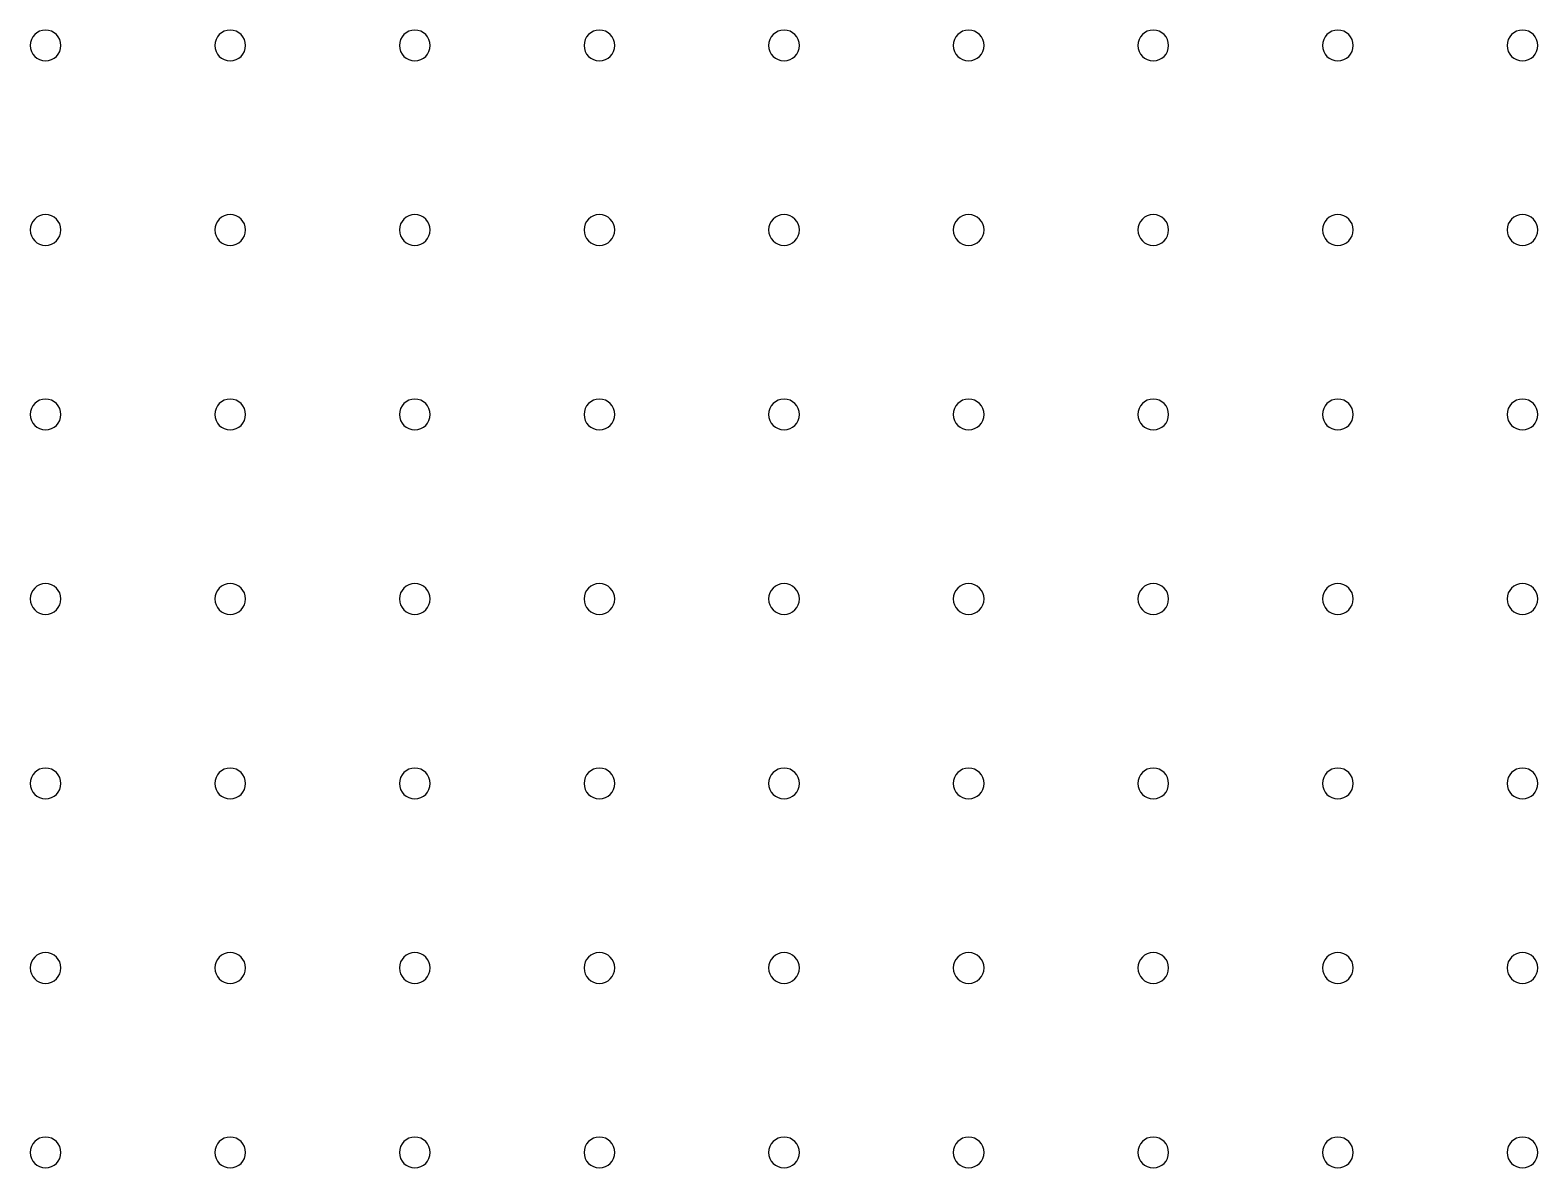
# Model space of a CAD drawing. Extents: x -215 to 2260, y -1591 to 611.
# Drawn here: x 100.3 to 345.3, y -669.5 to -484.5 of the extents above; entities that cross this region are included whole.
import ezdxf

# ---------------------------------------------------------------- set-up
doc = ezdxf.new("R2010")
doc.units = 0
doc.header["$MEASUREMENT"] = 0
doc.layers.get('0').update_dxf_attribs({"linetype": 'CONTINUOUS'})

# ---------------------------------------------------------------- blocks, each defined once
blk = doc.blocks.new('BLOCK_416')
at = {"color": 7}
blk.add_open_spline([(345.3, -666.99), (345.3, -668.37), (344.18, -669.49), (342.8, -669.49), (341.42, -669.49), (340.3, -668.37), (340.3, -666.99), (340.3, -665.61), (341.42, -664.49), (342.8, -664.49), (344.18, -664.49), (345.3, -665.61), (345.3, -666.99), (345.3, -666.99), (345.3, -666.99), (345.3, -666.99)], degree=3, knots=[0, 0, 0, 0, 1, 1, 1, 2, 2, 2, 3, 3, 3, 4, 4, 4, 5, 5, 5, 5], dxfattribs=at)
blk = doc.blocks.new('BLOCK_417')
at = {"color": 7}
blk.add_open_spline([(315.3, -666.99), (315.3, -668.37), (314.18, -669.49), (312.8, -669.49), (311.42, -669.49), (310.3, -668.37), (310.3, -666.99), (310.3, -665.61), (311.42, -664.49), (312.8, -664.49), (314.18, -664.49), (315.3, -665.61), (315.3, -666.99), (315.3, -666.99), (315.3, -666.99), (315.3, -666.99)], degree=3, knots=[0, 0, 0, 0, 1, 1, 1, 2, 2, 2, 3, 3, 3, 4, 4, 4, 5, 5, 5, 5], dxfattribs=at)
blk = doc.blocks.new('BLOCK_418')
at = {"color": 7}
blk.add_open_spline([(285.3, -666.99), (285.3, -668.37), (284.18, -669.49), (282.8, -669.49), (281.42, -669.49), (280.3, -668.37), (280.3, -666.99), (280.3, -665.61), (281.42, -664.49), (282.8, -664.49), (284.18, -664.49), (285.3, -665.61), (285.3, -666.99), (285.3, -666.99), (285.3, -666.99), (285.3, -666.99)], degree=3, knots=[0, 0, 0, 0, 1, 1, 1, 2, 2, 2, 3, 3, 3, 4, 4, 4, 5, 5, 5, 5], dxfattribs=at)
blk = doc.blocks.new('BLOCK_419')
at = {"color": 7}
blk.add_open_spline([(255.3, -666.99), (255.3, -668.37), (254.18, -669.49), (252.8, -669.49), (251.42, -669.49), (250.3, -668.37), (250.3, -666.99), (250.3, -665.61), (251.42, -664.49), (252.8, -664.49), (254.18, -664.49), (255.3, -665.61), (255.3, -666.99), (255.3, -666.99), (255.3, -666.99), (255.3, -666.99)], degree=3, knots=[0, 0, 0, 0, 1, 1, 1, 2, 2, 2, 3, 3, 3, 4, 4, 4, 5, 5, 5, 5], dxfattribs=at)
blk = doc.blocks.new('BLOCK_420')
at = {"color": 7}
blk.add_open_spline([(225.3, -666.99), (225.3, -668.37), (224.18, -669.49), (222.8, -669.49), (221.42, -669.49), (220.3, -668.37), (220.3, -666.99), (220.3, -665.61), (221.42, -664.49), (222.8, -664.49), (224.18, -664.49), (225.3, -665.61), (225.3, -666.99), (225.3, -666.99), (225.3, -666.99), (225.3, -666.99)], degree=3, knots=[0, 0, 0, 0, 1, 1, 1, 2, 2, 2, 3, 3, 3, 4, 4, 4, 5, 5, 5, 5], dxfattribs=at)
blk = doc.blocks.new('BLOCK_421')
at = {"color": 7}
blk.add_open_spline([(195.3, -666.99), (195.3, -668.37), (194.18, -669.49), (192.8, -669.49), (191.42, -669.49), (190.3, -668.37), (190.3, -666.99), (190.3, -665.61), (191.42, -664.49), (192.8, -664.49), (194.18, -664.49), (195.3, -665.61), (195.3, -666.99), (195.3, -666.99), (195.3, -666.99), (195.3, -666.99)], degree=3, knots=[0, 0, 0, 0, 1, 1, 1, 2, 2, 2, 3, 3, 3, 4, 4, 4, 5, 5, 5, 5], dxfattribs=at)
blk = doc.blocks.new('BLOCK_422')
at = {"color": 7}
blk.add_open_spline([(165.3, -666.99), (165.3, -668.37), (164.18, -669.49), (162.8, -669.49), (161.42, -669.49), (160.3, -668.37), (160.3, -666.99), (160.3, -665.61), (161.42, -664.49), (162.8, -664.49), (164.18, -664.49), (165.3, -665.61), (165.3, -666.99), (165.3, -666.99), (165.3, -666.99), (165.3, -666.99)], degree=3, knots=[0, 0, 0, 0, 1, 1, 1, 2, 2, 2, 3, 3, 3, 4, 4, 4, 5, 5, 5, 5], dxfattribs=at)
blk = doc.blocks.new('BLOCK_423')
at = {"color": 7}
blk.add_open_spline([(135.3, -666.99), (135.3, -668.37), (134.18, -669.49), (132.8, -669.49), (131.42, -669.49), (130.3, -668.37), (130.3, -666.99), (130.3, -665.61), (131.42, -664.49), (132.8, -664.49), (134.18, -664.49), (135.3, -665.61), (135.3, -666.99), (135.3, -666.99), (135.3, -666.99), (135.3, -666.99)], degree=3, knots=[0, 0, 0, 0, 1, 1, 1, 2, 2, 2, 3, 3, 3, 4, 4, 4, 5, 5, 5, 5], dxfattribs=at)
blk = doc.blocks.new('BLOCK_424')
at = {"color": 7}
blk.add_open_spline([(105.3, -666.99), (105.3, -668.37), (104.18, -669.49), (102.8, -669.49), (101.42, -669.49), (100.3, -668.37), (100.3, -666.99), (100.3, -665.61), (101.42, -664.49), (102.8, -664.49), (104.18, -664.49), (105.3, -665.61), (105.3, -666.99), (105.3, -666.99), (105.3, -666.99), (105.3, -666.99)], degree=3, knots=[0, 0, 0, 0, 1, 1, 1, 2, 2, 2, 3, 3, 3, 4, 4, 4, 5, 5, 5, 5], dxfattribs=at)
blk = doc.blocks.new('BLOCK_443')
at = {"color": 7}
blk.add_open_spline([(345.3, -636.99), (345.3, -638.37), (344.18, -639.49), (342.8, -639.49), (341.42, -639.49), (340.3, -638.37), (340.3, -636.99), (340.3, -635.61), (341.42, -634.49), (342.8, -634.49), (344.18, -634.49), (345.3, -635.61), (345.3, -636.99), (345.3, -636.99), (345.3, -636.99), (345.3, -636.99)], degree=3, knots=[0, 0, 0, 0, 1, 1, 1, 2, 2, 2, 3, 3, 3, 4, 4, 4, 5, 5, 5, 5], dxfattribs=at)
blk = doc.blocks.new('BLOCK_444')
at = {"color": 7}
blk.add_open_spline([(315.3, -636.99), (315.3, -638.37), (314.18, -639.49), (312.8, -639.49), (311.42, -639.49), (310.3, -638.37), (310.3, -636.99), (310.3, -635.61), (311.42, -634.49), (312.8, -634.49), (314.18, -634.49), (315.3, -635.61), (315.3, -636.99), (315.3, -636.99), (315.3, -636.99), (315.3, -636.99)], degree=3, knots=[0, 0, 0, 0, 1, 1, 1, 2, 2, 2, 3, 3, 3, 4, 4, 4, 5, 5, 5, 5], dxfattribs=at)
blk = doc.blocks.new('BLOCK_445')
at = {"color": 7}
blk.add_open_spline([(285.3, -636.99), (285.3, -638.37), (284.18, -639.49), (282.8, -639.49), (281.42, -639.49), (280.3, -638.37), (280.3, -636.99), (280.3, -635.61), (281.42, -634.49), (282.8, -634.49), (284.18, -634.49), (285.3, -635.61), (285.3, -636.99), (285.3, -636.99), (285.3, -636.99), (285.3, -636.99)], degree=3, knots=[0, 0, 0, 0, 1, 1, 1, 2, 2, 2, 3, 3, 3, 4, 4, 4, 5, 5, 5, 5], dxfattribs=at)
blk = doc.blocks.new('BLOCK_446')
at = {"color": 7}
blk.add_open_spline([(255.3, -636.99), (255.3, -638.37), (254.18, -639.49), (252.8, -639.49), (251.42, -639.49), (250.3, -638.37), (250.3, -636.99), (250.3, -635.61), (251.42, -634.49), (252.8, -634.49), (254.18, -634.49), (255.3, -635.61), (255.3, -636.99), (255.3, -636.99), (255.3, -636.99), (255.3, -636.99)], degree=3, knots=[0, 0, 0, 0, 1, 1, 1, 2, 2, 2, 3, 3, 3, 4, 4, 4, 5, 5, 5, 5], dxfattribs=at)
blk = doc.blocks.new('BLOCK_447')
at = {"color": 7}
blk.add_open_spline([(225.3, -636.99), (225.3, -638.37), (224.18, -639.49), (222.8, -639.49), (221.42, -639.49), (220.3, -638.37), (220.3, -636.99), (220.3, -635.61), (221.42, -634.49), (222.8, -634.49), (224.18, -634.49), (225.3, -635.61), (225.3, -636.99), (225.3, -636.99), (225.3, -636.99), (225.3, -636.99)], degree=3, knots=[0, 0, 0, 0, 1, 1, 1, 2, 2, 2, 3, 3, 3, 4, 4, 4, 5, 5, 5, 5], dxfattribs=at)
blk = doc.blocks.new('BLOCK_448')
at = {"color": 7}
blk.add_open_spline([(195.3, -636.99), (195.3, -638.37), (194.18, -639.49), (192.8, -639.49), (191.42, -639.49), (190.3, -638.37), (190.3, -636.99), (190.3, -635.61), (191.42, -634.49), (192.8, -634.49), (194.18, -634.49), (195.3, -635.61), (195.3, -636.99), (195.3, -636.99), (195.3, -636.99), (195.3, -636.99)], degree=3, knots=[0, 0, 0, 0, 1, 1, 1, 2, 2, 2, 3, 3, 3, 4, 4, 4, 5, 5, 5, 5], dxfattribs=at)
blk = doc.blocks.new('BLOCK_449')
at = {"color": 7}
blk.add_open_spline([(165.3, -636.99), (165.3, -638.37), (164.18, -639.49), (162.8, -639.49), (161.42, -639.49), (160.3, -638.37), (160.3, -636.99), (160.3, -635.61), (161.42, -634.49), (162.8, -634.49), (164.18, -634.49), (165.3, -635.61), (165.3, -636.99), (165.3, -636.99), (165.3, -636.99), (165.3, -636.99)], degree=3, knots=[0, 0, 0, 0, 1, 1, 1, 2, 2, 2, 3, 3, 3, 4, 4, 4, 5, 5, 5, 5], dxfattribs=at)
blk = doc.blocks.new('BLOCK_450')
at = {"color": 7}
blk.add_open_spline([(135.3, -636.99), (135.3, -638.37), (134.18, -639.49), (132.8, -639.49), (131.42, -639.49), (130.3, -638.37), (130.3, -636.99), (130.3, -635.61), (131.42, -634.49), (132.8, -634.49), (134.18, -634.49), (135.3, -635.61), (135.3, -636.99), (135.3, -636.99), (135.3, -636.99), (135.3, -636.99)], degree=3, knots=[0, 0, 0, 0, 1, 1, 1, 2, 2, 2, 3, 3, 3, 4, 4, 4, 5, 5, 5, 5], dxfattribs=at)
blk = doc.blocks.new('BLOCK_451')
at = {"color": 7}
blk.add_open_spline([(105.3, -636.99), (105.3, -638.37), (104.18, -639.49), (102.8, -639.49), (101.42, -639.49), (100.3, -638.37), (100.3, -636.99), (100.3, -635.61), (101.42, -634.49), (102.8, -634.49), (104.18, -634.49), (105.3, -635.61), (105.3, -636.99), (105.3, -636.99), (105.3, -636.99), (105.3, -636.99)], degree=3, knots=[0, 0, 0, 0, 1, 1, 1, 2, 2, 2, 3, 3, 3, 4, 4, 4, 5, 5, 5, 5], dxfattribs=at)
blk = doc.blocks.new('BLOCK_470')
at = {"color": 7}
blk.add_open_spline([(345.3, -606.99), (345.3, -608.37), (344.18, -609.49), (342.8, -609.49), (341.42, -609.49), (340.3, -608.37), (340.3, -606.99), (340.3, -605.61), (341.42, -604.49), (342.8, -604.49), (344.18, -604.49), (345.3, -605.61), (345.3, -606.99), (345.3, -606.99), (345.3, -606.99), (345.3, -606.99)], degree=3, knots=[0, 0, 0, 0, 1, 1, 1, 2, 2, 2, 3, 3, 3, 4, 4, 4, 5, 5, 5, 5], dxfattribs=at)
blk = doc.blocks.new('BLOCK_471')
at = {"color": 7}
blk.add_open_spline([(315.3, -606.99), (315.3, -608.37), (314.18, -609.49), (312.8, -609.49), (311.42, -609.49), (310.3, -608.37), (310.3, -606.99), (310.3, -605.61), (311.42, -604.49), (312.8, -604.49), (314.18, -604.49), (315.3, -605.61), (315.3, -606.99), (315.3, -606.99), (315.3, -606.99), (315.3, -606.99)], degree=3, knots=[0, 0, 0, 0, 1, 1, 1, 2, 2, 2, 3, 3, 3, 4, 4, 4, 5, 5, 5, 5], dxfattribs=at)
blk = doc.blocks.new('BLOCK_472')
at = {"color": 7}
blk.add_open_spline([(285.3, -606.99), (285.3, -608.37), (284.18, -609.49), (282.8, -609.49), (281.42, -609.49), (280.3, -608.37), (280.3, -606.99), (280.3, -605.61), (281.42, -604.49), (282.8, -604.49), (284.18, -604.49), (285.3, -605.61), (285.3, -606.99), (285.3, -606.99), (285.3, -606.99), (285.3, -606.99)], degree=3, knots=[0, 0, 0, 0, 1, 1, 1, 2, 2, 2, 3, 3, 3, 4, 4, 4, 5, 5, 5, 5], dxfattribs=at)
blk = doc.blocks.new('BLOCK_473')
at = {"color": 7}
blk.add_open_spline([(255.3, -606.99), (255.3, -608.37), (254.18, -609.49), (252.8, -609.49), (251.42, -609.49), (250.3, -608.37), (250.3, -606.99), (250.3, -605.61), (251.42, -604.49), (252.8, -604.49), (254.18, -604.49), (255.3, -605.61), (255.3, -606.99), (255.3, -606.99), (255.3, -606.99), (255.3, -606.99)], degree=3, knots=[0, 0, 0, 0, 1, 1, 1, 2, 2, 2, 3, 3, 3, 4, 4, 4, 5, 5, 5, 5], dxfattribs=at)
blk = doc.blocks.new('BLOCK_474')
at = {"color": 7}
blk.add_open_spline([(225.3, -606.99), (225.3, -608.37), (224.18, -609.49), (222.8, -609.49), (221.42, -609.49), (220.3, -608.37), (220.3, -606.99), (220.3, -605.61), (221.42, -604.49), (222.8, -604.49), (224.18, -604.49), (225.3, -605.61), (225.3, -606.99), (225.3, -606.99), (225.3, -606.99), (225.3, -606.99)], degree=3, knots=[0, 0, 0, 0, 1, 1, 1, 2, 2, 2, 3, 3, 3, 4, 4, 4, 5, 5, 5, 5], dxfattribs=at)
blk = doc.blocks.new('BLOCK_475')
at = {"color": 7}
blk.add_open_spline([(195.3, -606.99), (195.3, -608.37), (194.18, -609.49), (192.8, -609.49), (191.42, -609.49), (190.3, -608.37), (190.3, -606.99), (190.3, -605.61), (191.42, -604.49), (192.8, -604.49), (194.18, -604.49), (195.3, -605.61), (195.3, -606.99), (195.3, -606.99), (195.3, -606.99), (195.3, -606.99)], degree=3, knots=[0, 0, 0, 0, 1, 1, 1, 2, 2, 2, 3, 3, 3, 4, 4, 4, 5, 5, 5, 5], dxfattribs=at)
blk = doc.blocks.new('BLOCK_476')
at = {"color": 7}
blk.add_open_spline([(165.3, -606.99), (165.3, -608.37), (164.18, -609.49), (162.8, -609.49), (161.42, -609.49), (160.3, -608.37), (160.3, -606.99), (160.3, -605.61), (161.42, -604.49), (162.8, -604.49), (164.18, -604.49), (165.3, -605.61), (165.3, -606.99), (165.3, -606.99), (165.3, -606.99), (165.3, -606.99)], degree=3, knots=[0, 0, 0, 0, 1, 1, 1, 2, 2, 2, 3, 3, 3, 4, 4, 4, 5, 5, 5, 5], dxfattribs=at)
blk = doc.blocks.new('BLOCK_477')
at = {"color": 7}
blk.add_open_spline([(135.3, -606.99), (135.3, -608.37), (134.18, -609.49), (132.8, -609.49), (131.42, -609.49), (130.3, -608.37), (130.3, -606.99), (130.3, -605.61), (131.42, -604.49), (132.8, -604.49), (134.18, -604.49), (135.3, -605.61), (135.3, -606.99), (135.3, -606.99), (135.3, -606.99), (135.3, -606.99)], degree=3, knots=[0, 0, 0, 0, 1, 1, 1, 2, 2, 2, 3, 3, 3, 4, 4, 4, 5, 5, 5, 5], dxfattribs=at)
blk = doc.blocks.new('BLOCK_478')
at = {"color": 7}
blk.add_open_spline([(105.3, -606.99), (105.3, -608.37), (104.18, -609.49), (102.8, -609.49), (101.42, -609.49), (100.3, -608.37), (100.3, -606.99), (100.3, -605.61), (101.42, -604.49), (102.8, -604.49), (104.18, -604.49), (105.3, -605.61), (105.3, -606.99), (105.3, -606.99), (105.3, -606.99), (105.3, -606.99)], degree=3, knots=[0, 0, 0, 0, 1, 1, 1, 2, 2, 2, 3, 3, 3, 4, 4, 4, 5, 5, 5, 5], dxfattribs=at)
blk = doc.blocks.new('BLOCK_497')
at = {"color": 7}
blk.add_open_spline([(345.3, -576.99), (345.3, -578.37), (344.18, -579.49), (342.8, -579.49), (341.42, -579.49), (340.3, -578.37), (340.3, -576.99), (340.3, -575.61), (341.42, -574.49), (342.8, -574.49), (344.18, -574.49), (345.3, -575.61), (345.3, -576.99), (345.3, -576.99), (345.3, -576.99), (345.3, -576.99)], degree=3, knots=[0, 0, 0, 0, 1, 1, 1, 2, 2, 2, 3, 3, 3, 4, 4, 4, 5, 5, 5, 5], dxfattribs=at)
blk = doc.blocks.new('BLOCK_498')
at = {"color": 7}
blk.add_open_spline([(315.3, -576.99), (315.3, -578.37), (314.18, -579.49), (312.8, -579.49), (311.42, -579.49), (310.3, -578.37), (310.3, -576.99), (310.3, -575.61), (311.42, -574.49), (312.8, -574.49), (314.18, -574.49), (315.3, -575.61), (315.3, -576.99), (315.3, -576.99), (315.3, -576.99), (315.3, -576.99)], degree=3, knots=[0, 0, 0, 0, 1, 1, 1, 2, 2, 2, 3, 3, 3, 4, 4, 4, 5, 5, 5, 5], dxfattribs=at)
blk = doc.blocks.new('BLOCK_499')
at = {"color": 7}
blk.add_open_spline([(285.3, -576.99), (285.3, -578.37), (284.18, -579.49), (282.8, -579.49), (281.42, -579.49), (280.3, -578.37), (280.3, -576.99), (280.3, -575.61), (281.42, -574.49), (282.8, -574.49), (284.18, -574.49), (285.3, -575.61), (285.3, -576.99), (285.3, -576.99), (285.3, -576.99), (285.3, -576.99)], degree=3, knots=[0, 0, 0, 0, 1, 1, 1, 2, 2, 2, 3, 3, 3, 4, 4, 4, 5, 5, 5, 5], dxfattribs=at)
blk = doc.blocks.new('BLOCK_500')
at = {"color": 7}
blk.add_open_spline([(255.3, -576.99), (255.3, -578.37), (254.18, -579.49), (252.8, -579.49), (251.42, -579.49), (250.3, -578.37), (250.3, -576.99), (250.3, -575.61), (251.42, -574.49), (252.8, -574.49), (254.18, -574.49), (255.3, -575.61), (255.3, -576.99), (255.3, -576.99), (255.3, -576.99), (255.3, -576.99)], degree=3, knots=[0, 0, 0, 0, 1, 1, 1, 2, 2, 2, 3, 3, 3, 4, 4, 4, 5, 5, 5, 5], dxfattribs=at)
blk = doc.blocks.new('BLOCK_501')
at = {"color": 7}
blk.add_open_spline([(225.3, -576.99), (225.3, -578.37), (224.18, -579.49), (222.8, -579.49), (221.42, -579.49), (220.3, -578.37), (220.3, -576.99), (220.3, -575.61), (221.42, -574.49), (222.8, -574.49), (224.18, -574.49), (225.3, -575.61), (225.3, -576.99), (225.3, -576.99), (225.3, -576.99), (225.3, -576.99)], degree=3, knots=[0, 0, 0, 0, 1, 1, 1, 2, 2, 2, 3, 3, 3, 4, 4, 4, 5, 5, 5, 5], dxfattribs=at)
blk = doc.blocks.new('BLOCK_502')
at = {"color": 7}
blk.add_open_spline([(195.3, -576.99), (195.3, -578.37), (194.18, -579.49), (192.8, -579.49), (191.42, -579.49), (190.3, -578.37), (190.3, -576.99), (190.3, -575.61), (191.42, -574.49), (192.8, -574.49), (194.18, -574.49), (195.3, -575.61), (195.3, -576.99), (195.3, -576.99), (195.3, -576.99), (195.3, -576.99)], degree=3, knots=[0, 0, 0, 0, 1, 1, 1, 2, 2, 2, 3, 3, 3, 4, 4, 4, 5, 5, 5, 5], dxfattribs=at)
blk = doc.blocks.new('BLOCK_503')
at = {"color": 7}
blk.add_open_spline([(165.3, -576.99), (165.3, -578.37), (164.18, -579.49), (162.8, -579.49), (161.42, -579.49), (160.3, -578.37), (160.3, -576.99), (160.3, -575.61), (161.42, -574.49), (162.8, -574.49), (164.18, -574.49), (165.3, -575.61), (165.3, -576.99), (165.3, -576.99), (165.3, -576.99), (165.3, -576.99)], degree=3, knots=[0, 0, 0, 0, 1, 1, 1, 2, 2, 2, 3, 3, 3, 4, 4, 4, 5, 5, 5, 5], dxfattribs=at)
blk = doc.blocks.new('BLOCK_504')
at = {"color": 7}
blk.add_open_spline([(135.3, -576.99), (135.3, -578.37), (134.18, -579.49), (132.8, -579.49), (131.42, -579.49), (130.3, -578.37), (130.3, -576.99), (130.3, -575.61), (131.42, -574.49), (132.8, -574.49), (134.18, -574.49), (135.3, -575.61), (135.3, -576.99), (135.3, -576.99), (135.3, -576.99), (135.3, -576.99)], degree=3, knots=[0, 0, 0, 0, 1, 1, 1, 2, 2, 2, 3, 3, 3, 4, 4, 4, 5, 5, 5, 5], dxfattribs=at)
blk = doc.blocks.new('BLOCK_505')
at = {"color": 7}
blk.add_open_spline([(105.3, -576.99), (105.3, -578.37), (104.18, -579.49), (102.8, -579.49), (101.42, -579.49), (100.3, -578.37), (100.3, -576.99), (100.3, -575.61), (101.42, -574.49), (102.8, -574.49), (104.18, -574.49), (105.3, -575.61), (105.3, -576.99), (105.3, -576.99), (105.3, -576.99), (105.3, -576.99)], degree=3, knots=[0, 0, 0, 0, 1, 1, 1, 2, 2, 2, 3, 3, 3, 4, 4, 4, 5, 5, 5, 5], dxfattribs=at)
blk = doc.blocks.new('BLOCK_524')
at = {"color": 7}
blk.add_open_spline([(345.3, -546.99), (345.3, -548.37), (344.18, -549.49), (342.8, -549.49), (341.42, -549.49), (340.3, -548.37), (340.3, -546.99), (340.3, -545.61), (341.42, -544.49), (342.8, -544.49), (344.18, -544.49), (345.3, -545.61), (345.3, -546.99), (345.3, -546.99), (345.3, -546.99), (345.3, -546.99)], degree=3, knots=[0, 0, 0, 0, 1, 1, 1, 2, 2, 2, 3, 3, 3, 4, 4, 4, 5, 5, 5, 5], dxfattribs=at)
blk = doc.blocks.new('BLOCK_525')
at = {"color": 7}
blk.add_open_spline([(315.3, -546.99), (315.3, -548.37), (314.18, -549.49), (312.8, -549.49), (311.42, -549.49), (310.3, -548.37), (310.3, -546.99), (310.3, -545.61), (311.42, -544.49), (312.8, -544.49), (314.18, -544.49), (315.3, -545.61), (315.3, -546.99), (315.3, -546.99), (315.3, -546.99), (315.3, -546.99)], degree=3, knots=[0, 0, 0, 0, 1, 1, 1, 2, 2, 2, 3, 3, 3, 4, 4, 4, 5, 5, 5, 5], dxfattribs=at)
blk = doc.blocks.new('BLOCK_526')
at = {"color": 7}
blk.add_open_spline([(285.3, -546.99), (285.3, -548.37), (284.18, -549.49), (282.8, -549.49), (281.42, -549.49), (280.3, -548.37), (280.3, -546.99), (280.3, -545.61), (281.42, -544.49), (282.8, -544.49), (284.18, -544.49), (285.3, -545.61), (285.3, -546.99), (285.3, -546.99), (285.3, -546.99), (285.3, -546.99)], degree=3, knots=[0, 0, 0, 0, 1, 1, 1, 2, 2, 2, 3, 3, 3, 4, 4, 4, 5, 5, 5, 5], dxfattribs=at)
blk = doc.blocks.new('BLOCK_527')
at = {"color": 7}
blk.add_open_spline([(255.3, -546.99), (255.3, -548.37), (254.18, -549.49), (252.8, -549.49), (251.42, -549.49), (250.3, -548.37), (250.3, -546.99), (250.3, -545.61), (251.42, -544.49), (252.8, -544.49), (254.18, -544.49), (255.3, -545.61), (255.3, -546.99), (255.3, -546.99), (255.3, -546.99), (255.3, -546.99)], degree=3, knots=[0, 0, 0, 0, 1, 1, 1, 2, 2, 2, 3, 3, 3, 4, 4, 4, 5, 5, 5, 5], dxfattribs=at)
blk = doc.blocks.new('BLOCK_528')
at = {"color": 7}
blk.add_open_spline([(225.3, -546.99), (225.3, -548.37), (224.18, -549.49), (222.8, -549.49), (221.42, -549.49), (220.3, -548.37), (220.3, -546.99), (220.3, -545.61), (221.42, -544.49), (222.8, -544.49), (224.18, -544.49), (225.3, -545.61), (225.3, -546.99), (225.3, -546.99), (225.3, -546.99), (225.3, -546.99)], degree=3, knots=[0, 0, 0, 0, 1, 1, 1, 2, 2, 2, 3, 3, 3, 4, 4, 4, 5, 5, 5, 5], dxfattribs=at)
blk = doc.blocks.new('BLOCK_529')
at = {"color": 7}
blk.add_open_spline([(195.3, -546.99), (195.3, -548.37), (194.18, -549.49), (192.8, -549.49), (191.42, -549.49), (190.3, -548.37), (190.3, -546.99), (190.3, -545.61), (191.42, -544.49), (192.8, -544.49), (194.18, -544.49), (195.3, -545.61), (195.3, -546.99), (195.3, -546.99), (195.3, -546.99), (195.3, -546.99)], degree=3, knots=[0, 0, 0, 0, 1, 1, 1, 2, 2, 2, 3, 3, 3, 4, 4, 4, 5, 5, 5, 5], dxfattribs=at)
blk = doc.blocks.new('BLOCK_530')
at = {"color": 7}
blk.add_open_spline([(165.3, -546.99), (165.3, -548.37), (164.18, -549.49), (162.8, -549.49), (161.42, -549.49), (160.3, -548.37), (160.3, -546.99), (160.3, -545.61), (161.42, -544.49), (162.8, -544.49), (164.18, -544.49), (165.3, -545.61), (165.3, -546.99), (165.3, -546.99), (165.3, -546.99), (165.3, -546.99)], degree=3, knots=[0, 0, 0, 0, 1, 1, 1, 2, 2, 2, 3, 3, 3, 4, 4, 4, 5, 5, 5, 5], dxfattribs=at)
blk = doc.blocks.new('BLOCK_531')
at = {"color": 7}
blk.add_open_spline([(135.3, -546.99), (135.3, -548.37), (134.18, -549.49), (132.8, -549.49), (131.42, -549.49), (130.3, -548.37), (130.3, -546.99), (130.3, -545.61), (131.42, -544.49), (132.8, -544.49), (134.18, -544.49), (135.3, -545.61), (135.3, -546.99), (135.3, -546.99), (135.3, -546.99), (135.3, -546.99)], degree=3, knots=[0, 0, 0, 0, 1, 1, 1, 2, 2, 2, 3, 3, 3, 4, 4, 4, 5, 5, 5, 5], dxfattribs=at)
blk = doc.blocks.new('BLOCK_532')
at = {"color": 7}
blk.add_open_spline([(105.3, -546.99), (105.3, -548.37), (104.18, -549.49), (102.8, -549.49), (101.42, -549.49), (100.3, -548.37), (100.3, -546.99), (100.3, -545.61), (101.42, -544.49), (102.8, -544.49), (104.18, -544.49), (105.3, -545.61), (105.3, -546.99), (105.3, -546.99), (105.3, -546.99), (105.3, -546.99)], degree=3, knots=[0, 0, 0, 0, 1, 1, 1, 2, 2, 2, 3, 3, 3, 4, 4, 4, 5, 5, 5, 5], dxfattribs=at)
blk = doc.blocks.new('BLOCK_551')
at = {"color": 7}
blk.add_open_spline([(345.3, -516.99), (345.3, -518.37), (344.18, -519.49), (342.8, -519.49), (341.42, -519.49), (340.3, -518.37), (340.3, -516.99), (340.3, -515.61), (341.42, -514.49), (342.8, -514.49), (344.18, -514.49), (345.3, -515.61), (345.3, -516.99), (345.3, -516.99), (345.3, -516.99), (345.3, -516.99)], degree=3, knots=[0, 0, 0, 0, 1, 1, 1, 2, 2, 2, 3, 3, 3, 4, 4, 4, 5, 5, 5, 5], dxfattribs=at)
blk = doc.blocks.new('BLOCK_552')
at = {"color": 7}
blk.add_open_spline([(315.3, -516.99), (315.3, -518.37), (314.18, -519.49), (312.8, -519.49), (311.42, -519.49), (310.3, -518.37), (310.3, -516.99), (310.3, -515.61), (311.42, -514.49), (312.8, -514.49), (314.18, -514.49), (315.3, -515.61), (315.3, -516.99), (315.3, -516.99), (315.3, -516.99), (315.3, -516.99)], degree=3, knots=[0, 0, 0, 0, 1, 1, 1, 2, 2, 2, 3, 3, 3, 4, 4, 4, 5, 5, 5, 5], dxfattribs=at)
blk = doc.blocks.new('BLOCK_553')
at = {"color": 7}
blk.add_open_spline([(285.3, -516.99), (285.3, -518.37), (284.18, -519.49), (282.8, -519.49), (281.42, -519.49), (280.3, -518.37), (280.3, -516.99), (280.3, -515.61), (281.42, -514.49), (282.8, -514.49), (284.18, -514.49), (285.3, -515.61), (285.3, -516.99), (285.3, -516.99), (285.3, -516.99), (285.3, -516.99)], degree=3, knots=[0, 0, 0, 0, 1, 1, 1, 2, 2, 2, 3, 3, 3, 4, 4, 4, 5, 5, 5, 5], dxfattribs=at)
blk = doc.blocks.new('BLOCK_554')
at = {"color": 7}
blk.add_open_spline([(255.3, -516.99), (255.3, -518.37), (254.18, -519.49), (252.8, -519.49), (251.42, -519.49), (250.3, -518.37), (250.3, -516.99), (250.3, -515.61), (251.42, -514.49), (252.8, -514.49), (254.18, -514.49), (255.3, -515.61), (255.3, -516.99), (255.3, -516.99), (255.3, -516.99), (255.3, -516.99)], degree=3, knots=[0, 0, 0, 0, 1, 1, 1, 2, 2, 2, 3, 3, 3, 4, 4, 4, 5, 5, 5, 5], dxfattribs=at)
blk = doc.blocks.new('BLOCK_555')
at = {"color": 7}
blk.add_open_spline([(225.3, -516.99), (225.3, -518.37), (224.18, -519.49), (222.8, -519.49), (221.42, -519.49), (220.3, -518.37), (220.3, -516.99), (220.3, -515.61), (221.42, -514.49), (222.8, -514.49), (224.18, -514.49), (225.3, -515.61), (225.3, -516.99), (225.3, -516.99), (225.3, -516.99), (225.3, -516.99)], degree=3, knots=[0, 0, 0, 0, 1, 1, 1, 2, 2, 2, 3, 3, 3, 4, 4, 4, 5, 5, 5, 5], dxfattribs=at)
blk = doc.blocks.new('BLOCK_556')
at = {"color": 7}
blk.add_open_spline([(195.3, -516.99), (195.3, -518.37), (194.18, -519.49), (192.8, -519.49), (191.42, -519.49), (190.3, -518.37), (190.3, -516.99), (190.3, -515.61), (191.42, -514.49), (192.8, -514.49), (194.18, -514.49), (195.3, -515.61), (195.3, -516.99), (195.3, -516.99), (195.3, -516.99), (195.3, -516.99)], degree=3, knots=[0, 0, 0, 0, 1, 1, 1, 2, 2, 2, 3, 3, 3, 4, 4, 4, 5, 5, 5, 5], dxfattribs=at)
blk = doc.blocks.new('BLOCK_557')
at = {"color": 7}
blk.add_open_spline([(165.3, -516.99), (165.3, -518.37), (164.18, -519.49), (162.8, -519.49), (161.42, -519.49), (160.3, -518.37), (160.3, -516.99), (160.3, -515.61), (161.42, -514.49), (162.8, -514.49), (164.18, -514.49), (165.3, -515.61), (165.3, -516.99), (165.3, -516.99), (165.3, -516.99), (165.3, -516.99)], degree=3, knots=[0, 0, 0, 0, 1, 1, 1, 2, 2, 2, 3, 3, 3, 4, 4, 4, 5, 5, 5, 5], dxfattribs=at)
blk = doc.blocks.new('BLOCK_558')
at = {"color": 7}
blk.add_open_spline([(135.3, -516.99), (135.3, -518.37), (134.18, -519.49), (132.8, -519.49), (131.42, -519.49), (130.3, -518.37), (130.3, -516.99), (130.3, -515.61), (131.42, -514.49), (132.8, -514.49), (134.18, -514.49), (135.3, -515.61), (135.3, -516.99), (135.3, -516.99), (135.3, -516.99), (135.3, -516.99)], degree=3, knots=[0, 0, 0, 0, 1, 1, 1, 2, 2, 2, 3, 3, 3, 4, 4, 4, 5, 5, 5, 5], dxfattribs=at)
blk = doc.blocks.new('BLOCK_559')
at = {"color": 7}
blk.add_open_spline([(105.3, -516.99), (105.3, -518.37), (104.18, -519.49), (102.8, -519.49), (101.42, -519.49), (100.3, -518.37), (100.3, -516.99), (100.3, -515.61), (101.42, -514.49), (102.8, -514.49), (104.18, -514.49), (105.3, -515.61), (105.3, -516.99), (105.3, -516.99), (105.3, -516.99), (105.3, -516.99)], degree=3, knots=[0, 0, 0, 0, 1, 1, 1, 2, 2, 2, 3, 3, 3, 4, 4, 4, 5, 5, 5, 5], dxfattribs=at)
blk = doc.blocks.new('BLOCK_578')
at = {"color": 7}
blk.add_open_spline([(345.3, -486.99), (345.3, -488.37), (344.18, -489.49), (342.8, -489.49), (341.42, -489.49), (340.3, -488.37), (340.3, -486.99), (340.3, -485.61), (341.42, -484.49), (342.8, -484.49), (344.18, -484.49), (345.3, -485.61), (345.3, -486.99), (345.3, -486.99), (345.3, -486.99), (345.3, -486.99)], degree=3, knots=[0, 0, 0, 0, 1, 1, 1, 2, 2, 2, 3, 3, 3, 4, 4, 4, 5, 5, 5, 5], dxfattribs=at)
blk = doc.blocks.new('BLOCK_579')
at = {"color": 7}
blk.add_open_spline([(315.3, -486.99), (315.3, -488.37), (314.18, -489.49), (312.8, -489.49), (311.42, -489.49), (310.3, -488.37), (310.3, -486.99), (310.3, -485.61), (311.42, -484.49), (312.8, -484.49), (314.18, -484.49), (315.3, -485.61), (315.3, -486.99), (315.3, -486.99), (315.3, -486.99), (315.3, -486.99)], degree=3, knots=[0, 0, 0, 0, 1, 1, 1, 2, 2, 2, 3, 3, 3, 4, 4, 4, 5, 5, 5, 5], dxfattribs=at)
blk = doc.blocks.new('BLOCK_580')
at = {"color": 7}
blk.add_open_spline([(285.3, -486.99), (285.3, -488.37), (284.18, -489.49), (282.8, -489.49), (281.42, -489.49), (280.3, -488.37), (280.3, -486.99), (280.3, -485.61), (281.42, -484.49), (282.8, -484.49), (284.18, -484.49), (285.3, -485.61), (285.3, -486.99), (285.3, -486.99), (285.3, -486.99), (285.3, -486.99)], degree=3, knots=[0, 0, 0, 0, 1, 1, 1, 2, 2, 2, 3, 3, 3, 4, 4, 4, 5, 5, 5, 5], dxfattribs=at)
blk = doc.blocks.new('BLOCK_581')
at = {"color": 7}
blk.add_open_spline([(255.3, -486.99), (255.3, -488.37), (254.18, -489.49), (252.8, -489.49), (251.42, -489.49), (250.3, -488.37), (250.3, -486.99), (250.3, -485.61), (251.42, -484.49), (252.8, -484.49), (254.18, -484.49), (255.3, -485.61), (255.3, -486.99), (255.3, -486.99), (255.3, -486.99), (255.3, -486.99)], degree=3, knots=[0, 0, 0, 0, 1, 1, 1, 2, 2, 2, 3, 3, 3, 4, 4, 4, 5, 5, 5, 5], dxfattribs=at)
blk = doc.blocks.new('BLOCK_582')
at = {"color": 7}
blk.add_open_spline([(225.3, -486.99), (225.3, -488.37), (224.18, -489.49), (222.8, -489.49), (221.42, -489.49), (220.3, -488.37), (220.3, -486.99), (220.3, -485.61), (221.42, -484.49), (222.8, -484.49), (224.18, -484.49), (225.3, -485.61), (225.3, -486.99), (225.3, -486.99), (225.3, -486.99), (225.3, -486.99)], degree=3, knots=[0, 0, 0, 0, 1, 1, 1, 2, 2, 2, 3, 3, 3, 4, 4, 4, 5, 5, 5, 5], dxfattribs=at)
blk = doc.blocks.new('BLOCK_583')
at = {"color": 7}
blk.add_open_spline([(195.3, -486.99), (195.3, -488.37), (194.18, -489.49), (192.8, -489.49), (191.42, -489.49), (190.3, -488.37), (190.3, -486.99), (190.3, -485.61), (191.42, -484.49), (192.8, -484.49), (194.18, -484.49), (195.3, -485.61), (195.3, -486.99), (195.3, -486.99), (195.3, -486.99), (195.3, -486.99)], degree=3, knots=[0, 0, 0, 0, 1, 1, 1, 2, 2, 2, 3, 3, 3, 4, 4, 4, 5, 5, 5, 5], dxfattribs=at)
blk = doc.blocks.new('BLOCK_584')
at = {"color": 7}
blk.add_open_spline([(165.3, -486.99), (165.3, -488.37), (164.18, -489.49), (162.8, -489.49), (161.42, -489.49), (160.3, -488.37), (160.3, -486.99), (160.3, -485.61), (161.42, -484.49), (162.8, -484.49), (164.18, -484.49), (165.3, -485.61), (165.3, -486.99), (165.3, -486.99), (165.3, -486.99), (165.3, -486.99)], degree=3, knots=[0, 0, 0, 0, 1, 1, 1, 2, 2, 2, 3, 3, 3, 4, 4, 4, 5, 5, 5, 5], dxfattribs=at)
blk = doc.blocks.new('BLOCK_585')
at = {"color": 7}
blk.add_open_spline([(135.3, -486.99), (135.3, -488.37), (134.18, -489.49), (132.8, -489.49), (131.42, -489.49), (130.3, -488.37), (130.3, -486.99), (130.3, -485.61), (131.42, -484.49), (132.8, -484.49), (134.18, -484.49), (135.3, -485.61), (135.3, -486.99), (135.3, -486.99), (135.3, -486.99), (135.3, -486.99)], degree=3, knots=[0, 0, 0, 0, 1, 1, 1, 2, 2, 2, 3, 3, 3, 4, 4, 4, 5, 5, 5, 5], dxfattribs=at)
blk = doc.blocks.new('BLOCK_586')
at = {"color": 7}
blk.add_open_spline([(105.3, -486.99), (105.3, -488.37), (104.18, -489.49), (102.8, -489.49), (101.42, -489.49), (100.3, -488.37), (100.3, -486.99), (100.3, -485.61), (101.42, -484.49), (102.8, -484.49), (104.18, -484.49), (105.3, -485.61), (105.3, -486.99), (105.3, -486.99), (105.3, -486.99), (105.3, -486.99)], degree=3, knots=[0, 0, 0, 0, 1, 1, 1, 2, 2, 2, 3, 3, 3, 4, 4, 4, 5, 5, 5, 5], dxfattribs=at)
blk = doc.blocks.new('BLOCK_233')
for name in ['BLOCK_586', 'BLOCK_585', 'BLOCK_584', 'BLOCK_583', 'BLOCK_582', 'BLOCK_581', 'BLOCK_580', 'BLOCK_579', 'BLOCK_578', 'BLOCK_559', 'BLOCK_558', 'BLOCK_557', 'BLOCK_556', 'BLOCK_555', 'BLOCK_554', 'BLOCK_553', 'BLOCK_552', 'BLOCK_551', 'BLOCK_532', 'BLOCK_531', 'BLOCK_530', 'BLOCK_529', 'BLOCK_528', 'BLOCK_527', 'BLOCK_526', 'BLOCK_525', 'BLOCK_524', 'BLOCK_505', 'BLOCK_504', 'BLOCK_503', 'BLOCK_502', 'BLOCK_501', 'BLOCK_500', 'BLOCK_499', 'BLOCK_498', 'BLOCK_497', 'BLOCK_478', 'BLOCK_477', 'BLOCK_476', 'BLOCK_475', 'BLOCK_474', 'BLOCK_473', 'BLOCK_472', 'BLOCK_471', 'BLOCK_470', 'BLOCK_451', 'BLOCK_450', 'BLOCK_449', 'BLOCK_448', 'BLOCK_447', 'BLOCK_446', 'BLOCK_445', 'BLOCK_444', 'BLOCK_443', 'BLOCK_424', 'BLOCK_423', 'BLOCK_422', 'BLOCK_421', 'BLOCK_420', 'BLOCK_419', 'BLOCK_418', 'BLOCK_417', 'BLOCK_416']:
    blk.add_blockref(name, (0, 0))

msp = doc.modelspace()

# ---------------------------------------------------------------- block references
msp.add_blockref('BLOCK_233', (0, 0))

doc.saveas('drawing.dxf')
